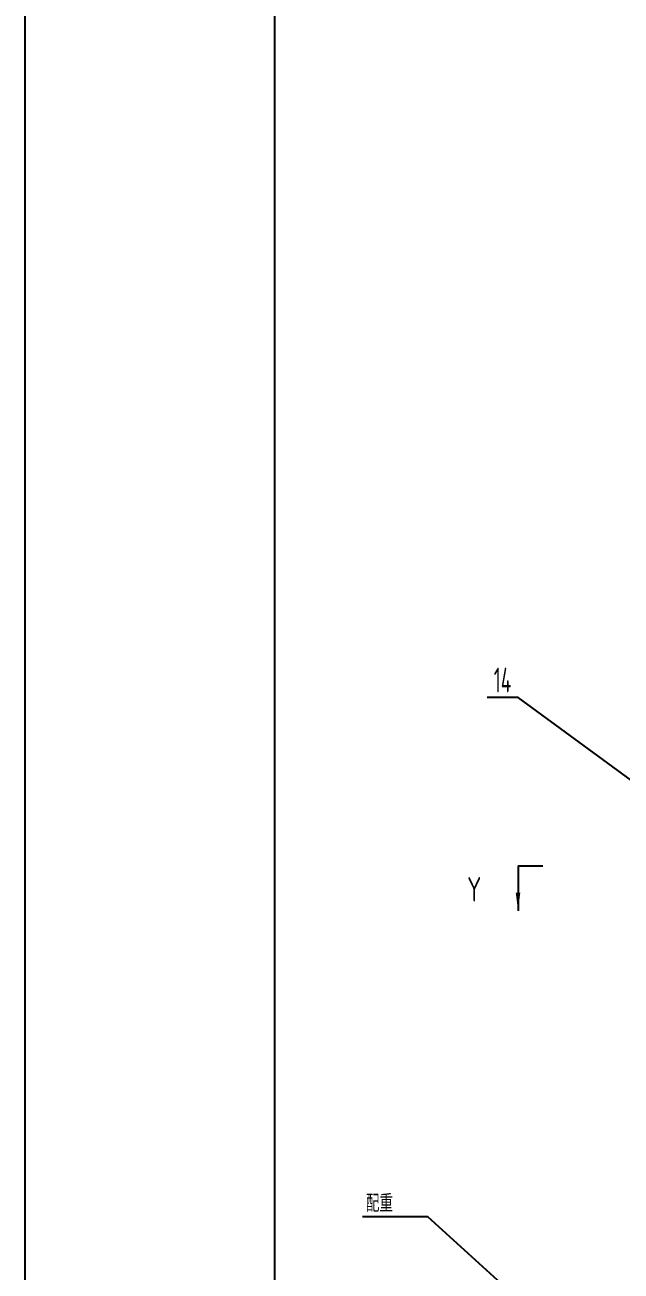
# Model space of a CAD drawing. Header units: millimetres. Extents: x 0 to 21000, y -574 to 14850.
# Drawn here: x 0 to 2984, y 5323 to 11565 of the extents above; entities that cross this region are included whole.
import ezdxf
from ezdxf.enums import TextEntityAlignment as Align

# ---------------------------------------------------------------- set-up
doc = ezdxf.new("R2010")
doc.units = ezdxf.units.MM
doc.header["$LTSCALE"] = 500
for name, color, linetype in [('01', 7, 'Continuous'), ('02', 1, 'Continuous'), ('11', 3, 'Continuous')]:
    doc.layers.add(name, color=color, linetype=linetype)
doc.styles.get("Standard").update_dxf_attribs({"font": 'isocp', "width": 0.707, "bigfont": 'intecad.shx'})
doc.dimstyles.new('INTE', dxfattribs={"dimscale": 50, "dimtxt": 3.5, "dimasz": 3, "dimexe": 3, "dimexo": 0, "dimgap": 1, "dimtad": 1, "dimdsep": 46, "dimtxsty": 'Standard', "dimcen": 0, "dimclrd": 1, "dimclre": 1, "dimclrt": 3, "dimaunit": 1, "dimadec": 0, "dimazin": 0, "dimtfac": 1, "dimtmove": 0, "dimatfit": 0, "dimfxl": 1, "dimarcsym": 0})

# ---------------------------------------------------------------- blocks, each defined once
blk = doc.blocks.new('*U409')
at = {"layer": '01'}
blk.add_lwpolyline([(25, 292), (25, 5)], dxfattribs=at)
at = {"layer": '02'}
blk.add_lwpolyline([(0, 297), (0, 0)], dxfattribs=at)

msp = doc.modelspace()

# ---------------------------------------------------------------- linework, layer by layer
at = {"layer": '01', "ltscale": 2}
msp.add_line((2468.422, 7352.799), (2593.422, 7352.799), dxfattribs=at)
at = {"layer": '02', "ltscale": 2}
for p, q in [((2468.422, 8196.709), (2313.422, 8196.709)), ((4743.969, 6528.842), (2468.422, 8196.709)), ((2468.422, 7352.799), (2468.422, 7127.799))]:
    msp.add_line(p, q, dxfattribs=at)
msp.add_lwpolyline([(2468.422, 7127.799, 0, 22.5, 0), (2468.422, 7217.799, 0, 0, 0)], format="xyseb", dxfattribs=at)

# ---------------------------------------------------------------- block references
at = {"layer": '01', "xscale": 50, "yscale": 50, "zscale": 50}
msp.add_blockref('*U409', (0, 0), dxfattribs=at)

# ---------------------------------------------------------------- texts
at = {"layer": '01', "color": 3, "ltscale": 2, "insert": (1842.696, 5618.832), "char_height": 87.5, "attachment_point": 9}
msp.add_mtext('配重', dxfattribs=at)
at = {"layer": '11', "ltscale": 2, "width": 0.614783}
msp.add_text('14', height=123.7437, dxfattribs=at).set_placement((2347.178, 8221.709), (2434.665, 8221.709), align=Align.FIT)
at = {"layer": '11', "ltscale": 2, "width": 0.707}
msp.add_text('Y', height=122.5, dxfattribs=at).set_placement((2214.316, 7137.56), align=Align.BOTTOM_LEFT)

# ---------------------------------------------------------------- leaders
at = {"layer": '01', "ltscale": 2, "annotation_type": 0, "has_hookline": 1, "hookline_direction": 1, "text_width": 127.735}
msp.add_leader([(3186.392, 4533.333), (2017.696, 5593.832), (1867.696, 5593.832)], dimstyle='INTE', dxfattribs=at)

doc.saveas('drawing.dxf')
